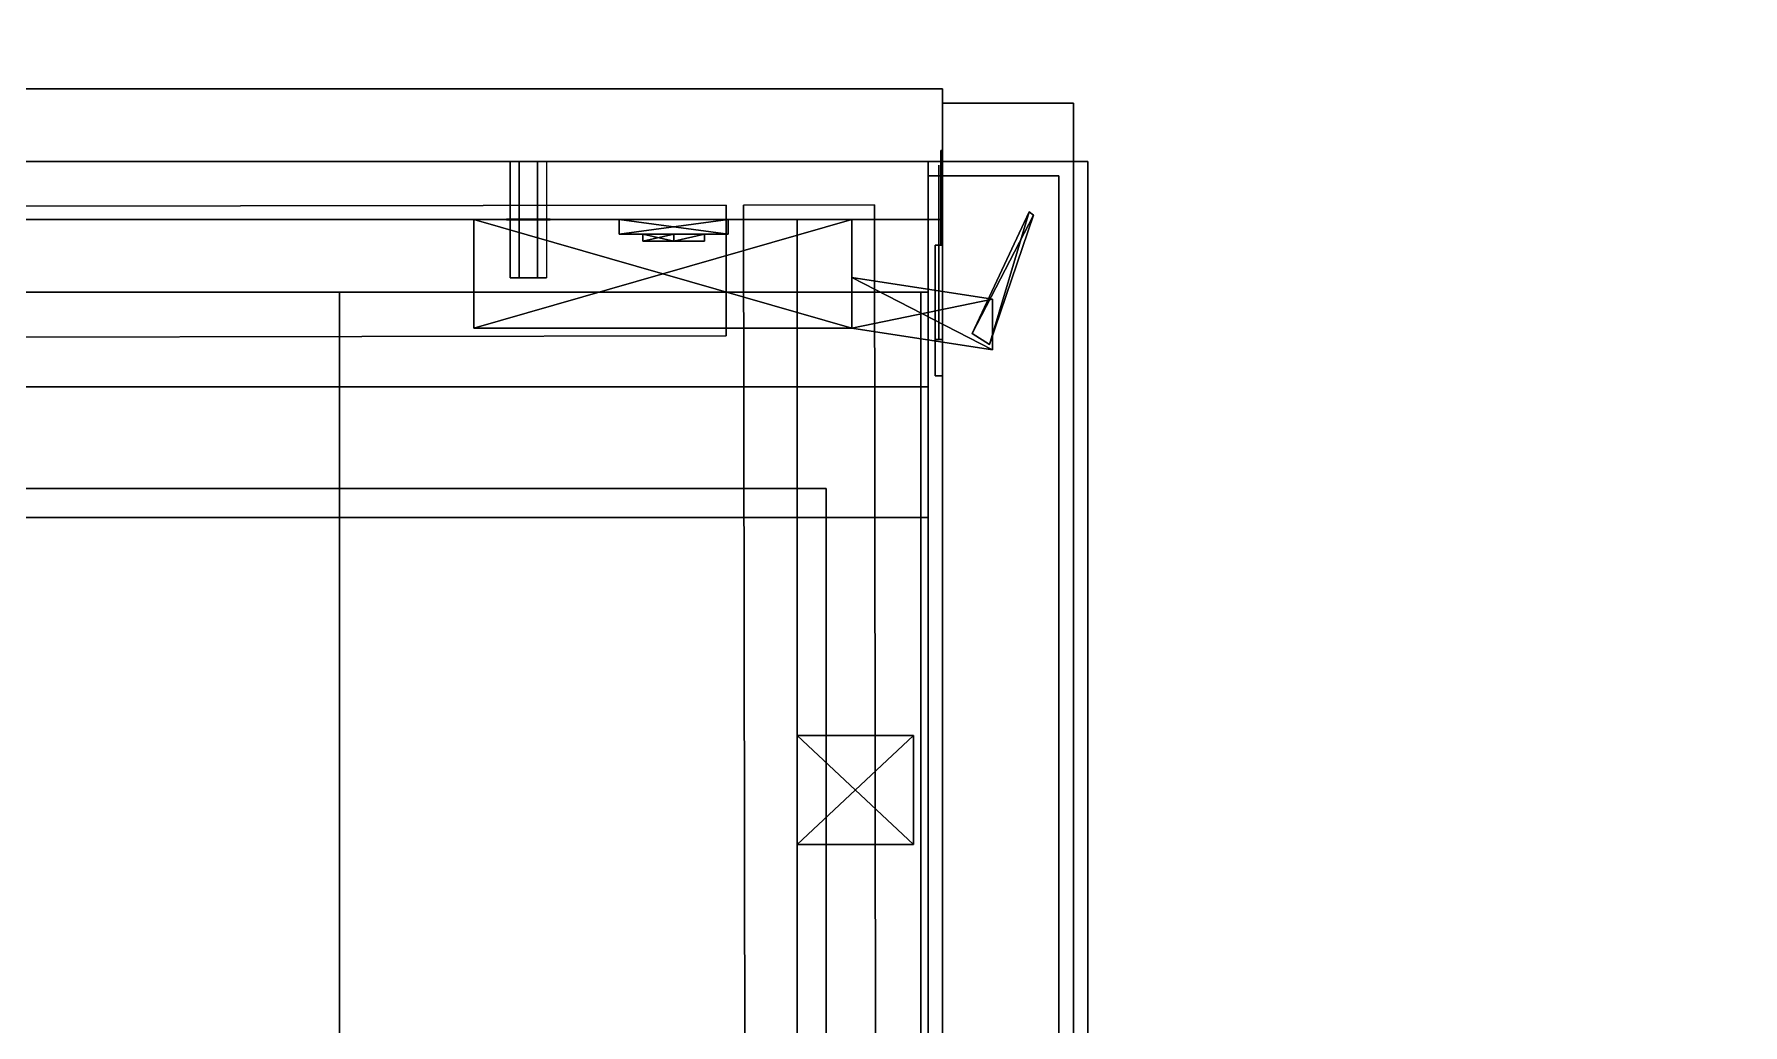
# Model space of a CAD drawing. Extents: x 0 to 3022, y -4615 to 0.
# Drawn here: x 575 to 810.1, y -414.2 to -277.9 of the extents above; entities that cross this region are included whole.
import ezdxf

# ---------------------------------------------------------------- set-up
doc = ezdxf.new("R2010")
doc.units = 0
for name, color, linetype in [('LAYER0', 7, 'CONTINUOUS'), ('LAYER1', 7, 'CONTINUOUS'), ('LAYER47', 253, 'CONTINUOUS'), ('LAYER560', 253, 'CONTINUOUS'), ('LAYER577', 253, 'CONTINUOUS'), ('LAYER578', 253, 'CONTINUOUS'), ('LAYER582', 7, 'CONTINUOUS'), ('LAYER583', 253, 'CONTINUOUS'), ('LAYER588', 7, 'CONTINUOUS'), ('LAYER589', 7, 'CONTINUOUS'), ('LAYER602', 253, 'CONTINUOUS'), ('LAYER604', 7, 'CONTINUOUS'), ('LAYER605', 253, 'CONTINUOUS'), ('LAYER610', 7, 'CONTINUOUS'), ('LAYER611', 7, 'CONTINUOUS'), ('LAYER624', 253, 'CONTINUOUS'), ('LAYER625', 253, 'CONTINUOUS'), ('LAYER626', 253, 'CONTINUOUS'), ('LAYER636', 7, 'CONTINUOUS'), ('LAYER637', 7, 'CONTINUOUS'), ('LAYER640', 253, 'CONTINUOUS'), ('LAYER649', 253, 'CONTINUOUS'), ('LAYER650', 28, 'CONTINUOUS'), ('LAYER651', 253, 'CONTINUOUS'), ('LAYER652', 28, 'CONTINUOUS'), ('LAYER653', 253, 'CONTINUOUS'), ('LAYER654', 7, 'CONTINUOUS'), ('LAYER657', 254, 'CONTINUOUS'), ('LAYER94', 253, 'CONTINUOUS')]:
    doc.layers.add(name, color=color, linetype=linetype)

msp = doc.modelspace()

# ---------------------------------------------------------------- linework, layer by layer
at = {"layer": 'LAYER0', "invisible_edges": 1}
for points in [[(2992, 0), (0, -4167.22), (0, 0), (2992, 0)], [(2992, -4162.78, 5), (0, 0, 5), (0, -4167.22, 5), (2992, -4162.78, 5)], [(0, 0, 5), (2992, -4162.78, 5), (2992, 0, 5), (0, 0, 5)], [(0, -4167.22), (2992, 0), (2992, -4162.78), (0, -4167.22)]]:
    msp.add_3dface(points, dxfattribs=at)
at = {"layer": 'LAYER47', "invisible_edges": 1}
for points in [[(230, -2965.406, 1823), (700, -285.4058, 1823), (230, -285.4058, 1823), (230, -2965.406, 1823)], [(700, -285.4058, 1823), (230, -2965.406, 1823), (700, -2965.406, 1823), (700, -285.4058, 1823)], [(230, -285.4058, 1805), (700, -285.4058, 1823), (700, -285.4058, 1805), (230, -285.4058, 1805)], [(700, -285.4058, 1823), (230, -285.4058, 1805), (230, -285.4058, 1823), (700, -285.4058, 1823)], [(700, -2965.406, 1805), (230, -285.4058, 1805), (700, -285.4058, 1805), (700, -2965.406, 1805)], [(230, -285.4058, 1805), (700, -2965.406, 1805), (230, -2965.406, 1805), (230, -285.4058, 1805)], [(700, -2965.406, 1805), (700, -285.4058, 1823), (700, -2965.406, 1823), (700, -2965.406, 1805)], [(700, -285.4058, 1823), (700, -2965.406, 1805), (700, -285.4058, 1805), (700, -285.4058, 1823)]]:
    msp.add_3dface(points, dxfattribs=at)
at = {"layer": 'LAYER560', "invisible_edges": 1}
for points in [[(266.0002, -313.4058, 155), (698.0002, -295.4058, 155), (698.0002, -313.4058, 155), (266.0002, -313.4058, 155)], [(698.0002, -295.4058, 155), (266.0002, -313.4058, 155), (266.0002, -295.4058, 155), (698.0002, -295.4058, 155)], [(266.0002, -295.4058, 505), (698.0002, -313.4058, 505), (698.0002, -295.4058, 505), (266.0002, -295.4058, 505)], [(698.0002, -313.4058, 505), (266.0002, -295.4058, 505), (266.0002, -313.4058, 505), (698.0002, -313.4058, 505)], [(698.0002, -295.4058, 155), (266.0002, -295.4058, 505), (698.0002, -295.4058, 505), (698.0002, -295.4058, 155)], [(266.0002, -295.4058, 505), (698.0002, -295.4058, 155), (266.0002, -295.4058, 155), (266.0002, -295.4058, 505)], [(698.0002, -295.4058, 155), (698.0002, -313.4058, 505), (698.0002, -313.4058, 155), (698.0002, -295.4058, 155)], [(698.0002, -313.4058, 505), (698.0002, -295.4058, 155), (698.0002, -295.4058, 505), (698.0002, -313.4058, 505)], [(266.0002, -313.4058, 155), (698.0002, -313.4058, 505), (266.0002, -313.4058, 505), (266.0002, -313.4058, 155)], [(698.0002, -313.4058, 505), (266.0002, -313.4058, 155), (698.0002, -313.4058, 155), (698.0002, -313.4058, 505)]]:
    msp.add_3dface(points, dxfattribs=at)
at = {"layer": 'LAYER577', "invisible_edges": 1}
for points in [[(266.0002, -313.4058, 156), (698.0002, -777.4058, 156), (266.0002, -777.4058, 156), (266.0002, -313.4058, 156)], [(698.0002, -777.4058, 156), (266.0002, -313.4058, 156), (698.0002, -313.4058, 156), (698.0002, -777.4058, 156)], [(266.0002, -313.4058, 156), (698.0002, -313.4058, 174), (698.0002, -313.4058, 156), (266.0002, -313.4058, 156)], [(698.0002, -313.4058, 174), (266.0002, -313.4058, 156), (266.0002, -313.4058, 174), (698.0002, -313.4058, 174)], [(698.0002, -313.4058, 174), (266.0002, -777.4058, 174), (698.0002, -777.4058, 174), (698.0002, -313.4058, 174)], [(266.0002, -777.4058, 174), (698.0002, -313.4058, 174), (266.0002, -313.4058, 174), (266.0002, -777.4058, 174)], [(698.0002, -313.4058, 174), (698.0002, -777.4058, 156), (698.0002, -313.4058, 156), (698.0002, -313.4058, 174)], [(698.0002, -777.4058, 156), (698.0002, -313.4058, 174), (698.0002, -777.4058, 174), (698.0002, -777.4058, 156)]]:
    msp.add_3dface(points, dxfattribs=at)
at = {"layer": 'LAYER578', "invisible_edges": 1}
for points in [[(617.0002, -313.4058, 486.5), (697.0002, -777.4058, 486.5), (617.0002, -777.4058, 486.5), (617.0002, -313.4058, 486.5)], [(697.0002, -777.4058, 486.5), (617.0002, -313.4058, 486.5), (697.0002, -313.4058, 486.5), (697.0002, -777.4058, 486.5)], [(617.0002, -313.4058, 486.5), (697.0002, -313.4058, 504.5), (697.0002, -313.4058, 486.5), (617.0002, -313.4058, 486.5)], [(697.0002, -313.4058, 504.5), (617.0002, -313.4058, 486.5), (617.0002, -313.4058, 504.5), (697.0002, -313.4058, 504.5)], [(617.0002, -777.4058, 504.5), (617.0002, -313.4058, 486.5), (617.0002, -777.4058, 486.5), (617.0002, -777.4058, 504.5)], [(617.0002, -313.4058, 486.5), (617.0002, -777.4058, 504.5), (617.0002, -313.4058, 504.5), (617.0002, -313.4058, 486.5)], [(697.0002, -313.4058, 504.5), (617.0002, -777.4058, 504.5), (697.0002, -777.4058, 504.5), (697.0002, -313.4058, 504.5)], [(617.0002, -777.4058, 504.5), (697.0002, -313.4058, 504.5), (617.0002, -313.4058, 504.5), (617.0002, -777.4058, 504.5)], [(697.0002, -313.4058, 504.5), (697.0002, -777.4058, 486.5), (697.0002, -313.4058, 486.5), (697.0002, -313.4058, 504.5)], [(697.0002, -777.4058, 486.5), (697.0002, -313.4058, 504.5), (697.0002, -777.4058, 504.5), (697.0002, -777.4058, 486.5)]]:
    msp.add_3dface(points, dxfattribs=at)
at = {"layer": 'LAYER582', "invisible_edges": 1}
for points in [[(680.0002, -344.4058, 302), (698.0002, -344.4058, 181), (680.0002, -344.4058, 181), (680.0002, -344.4058, 302)], [(698.0002, -344.4058, 181), (680.0002, -344.4058, 302), (698.0002, -344.4058, 302), (698.0002, -344.4058, 181)], [(680.0002, -746.4058, 181), (698.0002, -344.4058, 181), (698.0002, -746.4058, 181), (680.0002, -746.4058, 181)], [(698.0002, -344.4058, 181), (680.0002, -746.4058, 181), (680.0002, -344.4058, 181), (698.0002, -344.4058, 181)], [(680.0002, -344.4058, 302), (698.0002, -746.4058, 302), (698.0002, -344.4058, 302), (680.0002, -344.4058, 302)], [(698.0002, -746.4058, 302), (680.0002, -344.4058, 302), (680.0002, -746.4058, 302), (698.0002, -746.4058, 302)], [(680.0002, -746.4058, 181), (680.0002, -344.4058, 302), (680.0002, -344.4058, 181), (680.0002, -746.4058, 181)], [(680.0002, -344.4058, 302), (680.0002, -746.4058, 181), (680.0002, -746.4058, 302), (680.0002, -344.4058, 302)], [(698.0002, -746.4058, 302), (698.0002, -344.4058, 181), (698.0002, -344.4058, 302), (698.0002, -746.4058, 302)], [(698.0002, -344.4058, 181), (698.0002, -746.4058, 302), (698.0002, -746.4058, 181), (698.0002, -344.4058, 181)]]:
    msp.add_3dface(points, dxfattribs=at)
at = {"layer": 'LAYER583'}
for points in [[(696.0002, -374.4058, 226.5), (696.0002, -389.4058, 226.5), (680.0002, -374.4058, 226.5), (696.0002, -374.4058, 226.5)], [(680.0002, -374.4058, 226.5), (696.0002, -389.4058, 226.5), (680.0002, -389.4058, 226.5), (680.0002, -374.4058, 226.5)], [(680.0002, -374.4058, 226.5), (680.0002, -389.4058, 226.5), (680.0002, -374.4058, 241.5), (680.0002, -374.4058, 226.5)], [(680.0002, -374.4058, 241.5), (680.0002, -389.4058, 226.5), (680.0002, -389.4058, 241.5), (680.0002, -374.4058, 241.5)], [(680.0002, -374.4058, 241.5), (680.0002, -389.4058, 241.5), (696.0002, -374.4058, 241.5), (680.0002, -374.4058, 241.5)], [(696.0002, -374.4058, 241.5), (680.0002, -389.4058, 241.5), (696.0002, -389.4058, 241.5), (696.0002, -374.4058, 241.5)], [(680.0002, -374.4058, 226.5), (680.0002, -374.4058, 241.5), (696.0002, -374.4058, 226.5), (680.0002, -374.4058, 226.5)], [(696.0002, -374.4058, 226.5), (680.0002, -374.4058, 241.5), (696.0002, -374.4058, 241.5), (696.0002, -374.4058, 226.5)], [(696.0002, -374.4058, 226.5), (696.0002, -374.4058, 241.5), (696.0002, -389.4058, 226.5), (696.0002, -374.4058, 226.5)], [(696.0002, -389.4058, 226.5), (696.0002, -374.4058, 241.5), (696.0002, -389.4058, 241.5), (696.0002, -389.4058, 226.5)], [(696.0002, -389.4058, 226.5), (696.0002, -389.4058, 241.5), (680.0002, -389.4058, 226.5), (696.0002, -389.4058, 226.5)], [(680.0002, -389.4058, 226.5), (696.0002, -389.4058, 241.5), (680.0002, -389.4058, 241.5), (680.0002, -389.4058, 226.5)]]:
    msp.add_3dface(points, dxfattribs=at)
at = {"layer": 'LAYER588', "invisible_edges": 1}
for points in [[(698.0002, -326.4058, 302), (348.0002, -326.4058, 181), (348.0002, -326.4058, 302), (698.0002, -326.4058, 302)], [(348.0002, -326.4058, 181), (698.0002, -326.4058, 302), (698.0002, -326.4058, 181), (348.0002, -326.4058, 181)], [(698.0002, -344.4058, 181), (348.0002, -326.4058, 181), (698.0002, -326.4058, 181), (698.0002, -344.4058, 181)], [(348.0002, -326.4058, 181), (698.0002, -344.4058, 181), (348.0002, -344.4058, 181), (348.0002, -326.4058, 181)], [(348.0002, -344.4058, 302), (698.0002, -326.4058, 302), (348.0002, -326.4058, 302), (348.0002, -344.4058, 302)], [(698.0002, -326.4058, 302), (348.0002, -344.4058, 302), (698.0002, -344.4058, 302), (698.0002, -326.4058, 302)], [(698.0002, -326.4058, 302), (698.0002, -344.4058, 181), (698.0002, -326.4058, 181), (698.0002, -326.4058, 302)], [(698.0002, -344.4058, 181), (698.0002, -326.4058, 302), (698.0002, -344.4058, 302), (698.0002, -344.4058, 181)], [(698.0002, -344.4058, 181), (348.0002, -344.4058, 302), (348.0002, -344.4058, 181), (698.0002, -344.4058, 181)], [(348.0002, -344.4058, 302), (698.0002, -344.4058, 181), (698.0002, -344.4058, 302), (348.0002, -344.4058, 302)]]:
    msp.add_3dface(points, dxfattribs=at)
at = {"layer": 'LAYER589', "invisible_edges": 1}
for points in [[(362.0002, -340.4058, 194.5), (684.0002, -750.4058, 194.5), (362.0002, -750.4058, 194.5), (362.0002, -340.4058, 194.5)], [(684.0002, -750.4058, 194.5), (362.0002, -340.4058, 194.5), (684.0002, -340.4058, 194.5), (684.0002, -750.4058, 194.5)], [(362.0002, -340.4058, 194.5), (684.0002, -340.4058, 200.5), (684.0002, -340.4058, 194.5), (362.0002, -340.4058, 194.5)], [(684.0002, -340.4058, 200.5), (362.0002, -340.4058, 194.5), (362.0002, -340.4058, 200.5), (684.0002, -340.4058, 200.5)], [(684.0002, -340.4058, 200.5), (362.0002, -750.4058, 200.5), (684.0002, -750.4058, 200.5), (684.0002, -340.4058, 200.5)], [(362.0002, -750.4058, 200.5), (684.0002, -340.4058, 200.5), (362.0002, -340.4058, 200.5), (362.0002, -750.4058, 200.5)], [(684.0002, -340.4058, 200.5), (684.0002, -750.4058, 194.5), (684.0002, -340.4058, 194.5), (684.0002, -340.4058, 200.5)], [(684.0002, -750.4058, 194.5), (684.0002, -340.4058, 200.5), (684.0002, -750.4058, 200.5), (684.0002, -750.4058, 194.5)]]:
    msp.add_3dface(points, dxfattribs=at)
at = {"layer": 'LAYER602', "invisible_edges": 1}
for points in [[(698.0002, -793.4058, 329), (698.0002, -297.4058, 159), (698.0002, -793.4058, 159), (698.0002, -793.4058, 329)], [(698.0002, -297.4058, 159), (698.0002, -793.4058, 329), (698.0002, -297.4058, 329), (698.0002, -297.4058, 159)], [(716.0002, -793.4058, 159), (698.0002, -297.4058, 159), (716.0002, -297.4058, 159), (716.0002, -793.4058, 159)], [(698.0002, -297.4058, 159), (716.0002, -793.4058, 159), (698.0002, -793.4058, 159), (698.0002, -297.4058, 159)], [(716.0002, -297.4058, 329), (698.0002, -297.4058, 159), (698.0002, -297.4058, 329), (716.0002, -297.4058, 329)], [(698.0002, -297.4058, 159), (716.0002, -297.4058, 329), (716.0002, -297.4058, 159), (698.0002, -297.4058, 159)], [(698.0002, -793.4058, 329), (716.0002, -297.4058, 329), (698.0002, -297.4058, 329), (698.0002, -793.4058, 329)], [(716.0002, -297.4058, 329), (698.0002, -793.4058, 329), (716.0002, -793.4058, 329), (716.0002, -297.4058, 329)], [(716.0002, -297.4058, 329), (716.0002, -793.4058, 159), (716.0002, -297.4058, 159), (716.0002, -297.4058, 329)], [(716.0002, -793.4058, 159), (716.0002, -297.4058, 329), (716.0002, -793.4058, 329), (716.0002, -793.4058, 159)]]:
    msp.add_3dface(points, dxfattribs=at)
at = {"layer": 'LAYER604', "invisible_edges": 1}
for points in [[(680.0002, -344.4058, 475), (698.0002, -344.4058, 354), (680.0002, -344.4058, 354), (680.0002, -344.4058, 475)], [(698.0002, -344.4058, 354), (680.0002, -344.4058, 475), (698.0002, -344.4058, 475), (698.0002, -344.4058, 354)], [(680.0002, -746.4058, 354), (698.0002, -344.4058, 354), (698.0002, -746.4058, 354), (680.0002, -746.4058, 354)], [(698.0002, -344.4058, 354), (680.0002, -746.4058, 354), (680.0002, -344.4058, 354), (698.0002, -344.4058, 354)], [(680.0002, -344.4058, 475), (698.0002, -746.4058, 475), (698.0002, -344.4058, 475), (680.0002, -344.4058, 475)], [(698.0002, -746.4058, 475), (680.0002, -344.4058, 475), (680.0002, -746.4058, 475), (698.0002, -746.4058, 475)], [(680.0002, -746.4058, 354), (680.0002, -344.4058, 475), (680.0002, -344.4058, 354), (680.0002, -746.4058, 354)], [(680.0002, -344.4058, 475), (680.0002, -746.4058, 354), (680.0002, -746.4058, 475), (680.0002, -344.4058, 475)], [(698.0002, -746.4058, 475), (698.0002, -344.4058, 354), (698.0002, -344.4058, 475), (698.0002, -746.4058, 475)], [(698.0002, -344.4058, 354), (698.0002, -746.4058, 475), (698.0002, -746.4058, 354), (698.0002, -344.4058, 354)]]:
    msp.add_3dface(points, dxfattribs=at)
at = {"layer": 'LAYER605'}
for points in [[(696.0002, -374.4058, 399.5), (696.0002, -389.4058, 399.5), (680.0002, -374.4058, 399.5), (696.0002, -374.4058, 399.5)], [(680.0002, -374.4058, 399.5), (696.0002, -389.4058, 399.5), (680.0002, -389.4058, 399.5), (680.0002, -374.4058, 399.5)], [(680.0002, -374.4058, 399.5), (680.0002, -389.4058, 399.5), (680.0002, -374.4058, 414.5), (680.0002, -374.4058, 399.5)], [(680.0002, -374.4058, 414.5), (680.0002, -389.4058, 399.5), (680.0002, -389.4058, 414.5), (680.0002, -374.4058, 414.5)], [(680.0002, -374.4058, 414.5), (680.0002, -389.4058, 414.5), (696.0002, -374.4058, 414.5), (680.0002, -374.4058, 414.5)], [(696.0002, -374.4058, 414.5), (680.0002, -389.4058, 414.5), (696.0002, -389.4058, 414.5), (696.0002, -374.4058, 414.5)], [(680.0002, -374.4058, 399.5), (680.0002, -374.4058, 414.5), (696.0002, -374.4058, 399.5), (680.0002, -374.4058, 399.5)], [(696.0002, -374.4058, 399.5), (680.0002, -374.4058, 414.5), (696.0002, -374.4058, 414.5), (696.0002, -374.4058, 399.5)], [(696.0002, -374.4058, 399.5), (696.0002, -374.4058, 414.5), (696.0002, -389.4058, 399.5), (696.0002, -374.4058, 399.5)], [(696.0002, -389.4058, 399.5), (696.0002, -374.4058, 414.5), (696.0002, -389.4058, 414.5), (696.0002, -389.4058, 399.5)], [(696.0002, -389.4058, 399.5), (696.0002, -389.4058, 414.5), (680.0002, -389.4058, 399.5), (696.0002, -389.4058, 399.5)], [(680.0002, -389.4058, 399.5), (696.0002, -389.4058, 414.5), (680.0002, -389.4058, 414.5), (680.0002, -389.4058, 399.5)]]:
    msp.add_3dface(points, dxfattribs=at)
at = {"layer": 'LAYER610', "invisible_edges": 1}
for points in [[(698.0002, -326.4058, 475), (348.0002, -326.4058, 354), (348.0002, -326.4058, 475), (698.0002, -326.4058, 475)], [(348.0002, -326.4058, 354), (698.0002, -326.4058, 475), (698.0002, -326.4058, 354), (348.0002, -326.4058, 354)], [(698.0002, -344.4058, 354), (348.0002, -326.4058, 354), (698.0002, -326.4058, 354), (698.0002, -344.4058, 354)], [(348.0002, -326.4058, 354), (698.0002, -344.4058, 354), (348.0002, -344.4058, 354), (348.0002, -326.4058, 354)], [(348.0002, -344.4058, 475), (698.0002, -326.4058, 475), (348.0002, -326.4058, 475), (348.0002, -344.4058, 475)], [(698.0002, -326.4058, 475), (348.0002, -344.4058, 475), (698.0002, -344.4058, 475), (698.0002, -326.4058, 475)], [(698.0002, -326.4058, 475), (698.0002, -344.4058, 354), (698.0002, -326.4058, 354), (698.0002, -326.4058, 475)], [(698.0002, -344.4058, 354), (698.0002, -326.4058, 475), (698.0002, -344.4058, 475), (698.0002, -344.4058, 354)], [(698.0002, -344.4058, 354), (348.0002, -344.4058, 475), (348.0002, -344.4058, 354), (698.0002, -344.4058, 354)], [(348.0002, -344.4058, 475), (698.0002, -344.4058, 354), (698.0002, -344.4058, 475), (348.0002, -344.4058, 475)]]:
    msp.add_3dface(points, dxfattribs=at)
at = {"layer": 'LAYER611', "invisible_edges": 1}
for points in [[(362.0002, -340.4058, 367.5), (684.0002, -750.4058, 367.5), (362.0002, -750.4058, 367.5), (362.0002, -340.4058, 367.5)], [(684.0002, -750.4058, 367.5), (362.0002, -340.4058, 367.5), (684.0002, -340.4058, 367.5), (684.0002, -750.4058, 367.5)], [(362.0002, -340.4058, 367.5), (684.0002, -340.4058, 373.5), (684.0002, -340.4058, 367.5), (362.0002, -340.4058, 367.5)], [(684.0002, -340.4058, 373.5), (362.0002, -340.4058, 367.5), (362.0002, -340.4058, 373.5), (684.0002, -340.4058, 373.5)], [(684.0002, -340.4058, 373.5), (362.0002, -750.4058, 373.5), (684.0002, -750.4058, 373.5), (684.0002, -340.4058, 373.5)], [(362.0002, -750.4058, 373.5), (684.0002, -340.4058, 373.5), (362.0002, -340.4058, 373.5), (362.0002, -750.4058, 373.5)], [(684.0002, -340.4058, 373.5), (684.0002, -750.4058, 367.5), (684.0002, -340.4058, 367.5), (684.0002, -340.4058, 373.5)], [(684.0002, -750.4058, 367.5), (684.0002, -340.4058, 373.5), (684.0002, -750.4058, 373.5), (684.0002, -750.4058, 367.5)]]:
    msp.add_3dface(points, dxfattribs=at)
at = {"layer": 'LAYER624', "invisible_edges": 1}
for points in [[(698.0002, -793.4058, 502), (698.0002, -297.4058, 332), (698.0002, -793.4058, 332), (698.0002, -793.4058, 502)], [(698.0002, -297.4058, 332), (698.0002, -793.4058, 502), (698.0002, -297.4058, 502), (698.0002, -297.4058, 332)], [(716.0002, -793.4058, 332), (698.0002, -297.4058, 332), (716.0002, -297.4058, 332), (716.0002, -793.4058, 332)], [(698.0002, -297.4058, 332), (716.0002, -793.4058, 332), (698.0002, -793.4058, 332), (698.0002, -297.4058, 332)], [(716.0002, -297.4058, 502), (698.0002, -297.4058, 332), (698.0002, -297.4058, 502), (716.0002, -297.4058, 502)], [(698.0002, -297.4058, 332), (716.0002, -297.4058, 502), (716.0002, -297.4058, 332), (698.0002, -297.4058, 332)], [(698.0002, -793.4058, 502), (716.0002, -297.4058, 502), (698.0002, -297.4058, 502), (698.0002, -793.4058, 502)], [(716.0002, -297.4058, 502), (698.0002, -793.4058, 502), (716.0002, -793.4058, 502), (716.0002, -297.4058, 502)], [(716.0002, -297.4058, 502), (716.0002, -793.4058, 332), (716.0002, -297.4058, 332), (716.0002, -297.4058, 502)], [(716.0002, -793.4058, 332), (716.0002, -297.4058, 502), (716.0002, -793.4058, 502), (716.0002, -793.4058, 332)]]:
    msp.add_3dface(points, dxfattribs=at)
at = {"layer": 'LAYER625', "invisible_edges": 1}
for points in [[(266.0002, -295.4058, 505), (720.0002, -795.4058, 505), (266.0002, -795.4058, 505), (266.0002, -295.4058, 505)], [(720.0002, -795.4058, 505), (266.0002, -295.4058, 505), (720.0002, -295.4058, 505), (720.0002, -795.4058, 505)], [(266.0002, -295.4058, 505), (720.0002, -295.4058, 523), (720.0002, -295.4058, 505), (266.0002, -295.4058, 505)], [(720.0002, -295.4058, 523), (266.0002, -295.4058, 505), (266.0002, -295.4058, 523), (720.0002, -295.4058, 523)], [(720.0002, -295.4058, 523), (266.0002, -795.4058, 523), (720.0002, -795.4058, 523), (720.0002, -295.4058, 523)], [(266.0002, -795.4058, 523), (720.0002, -295.4058, 523), (266.0002, -295.4058, 523), (266.0002, -795.4058, 523)], [(720.0002, -295.4058, 523), (720.0002, -795.4058, 505), (720.0002, -295.4058, 505), (720.0002, -295.4058, 523)], [(720.0002, -795.4058, 505), (720.0002, -295.4058, 523), (720.0002, -795.4058, 523), (720.0002, -795.4058, 505)]]:
    msp.add_3dface(points, dxfattribs=at)
at = {"layer": 'LAYER626', "invisible_edges": 1}
for points in [[(670.239, -319.415, 2555), (230.2228, -302.0688, 2555), (670.2123, -301.415, 2555), (670.239, -319.415, 2555)], [(230.2495, -320.0688, 2635), (670.2123, -301.415, 2635), (230.2228, -302.0688, 2635), (230.2495, -320.0688, 2635)], [(230.2228, -302.0688, 2555), (670.2123, -301.415, 2635), (670.2123, -301.415, 2555), (230.2228, -302.0688, 2555)], [(670.2123, -301.415, 2635), (230.2228, -302.0688, 2555), (230.2228, -302.0688, 2635), (670.2123, -301.415, 2635)], [(230.2228, -302.0688, 2555), (670.239, -319.415, 2555), (230.2495, -320.0688, 2555), (230.2228, -302.0688, 2555)], [(670.2123, -301.415, 2635), (230.2495, -320.0688, 2635), (670.239, -319.415, 2635), (670.2123, -301.415, 2635)], [(670.2123, -301.415, 2635), (670.239, -319.415, 2555), (670.2123, -301.415, 2555), (670.2123, -301.415, 2635)], [(670.239, -319.415, 2555), (670.2123, -301.415, 2635), (670.239, -319.415, 2635), (670.239, -319.415, 2555)], [(230.2495, -320.0688, 2635), (670.239, -319.415, 2555), (670.239, -319.415, 2635), (230.2495, -320.0688, 2635)], [(670.239, -319.415, 2555), (230.2495, -320.0688, 2635), (230.2495, -320.0688, 2555), (670.239, -319.415, 2555)]]:
    msp.add_3dface(points, dxfattribs=at)
at = {"layer": 'LAYER636', "invisible_edges": 1}
for points in [[(230, -803.4058, 2554), (700, -303.4058, 2554), (230, -303.4058, 2554), (230, -803.4058, 2554)], [(700, -303.4058, 2554), (230, -803.4058, 2554), (700, -803.4058, 2554), (700, -303.4058, 2554)], [(230, -303.4058, 2536), (700, -303.4058, 2554), (700, -303.4058, 2536), (230, -303.4058, 2536)], [(700, -303.4058, 2554), (230, -303.4058, 2536), (230, -303.4058, 2554), (700, -303.4058, 2554)], [(700, -803.4058, 2536), (230, -303.4058, 2536), (700, -303.4058, 2536), (700, -803.4058, 2536)], [(230, -303.4058, 2536), (700, -803.4058, 2536), (230, -803.4058, 2536), (230, -303.4058, 2536)], [(700, -803.4058, 2536), (700, -303.4058, 2554), (700, -803.4058, 2554), (700, -803.4058, 2536)], [(700, -303.4058, 2554), (700, -803.4058, 2536), (700, -303.4058, 2536), (700, -303.4058, 2554)]]:
    msp.add_3dface(points, dxfattribs=at)
at = {"layer": 'LAYER637', "invisible_edges": 1}
for points in [[(230, -303.4058, 1826), (700, -803.4058, 1826), (230, -803.4058, 1826), (230, -303.4058, 1826)], [(700, -803.4058, 1826), (230, -303.4058, 1826), (700, -303.4058, 1826), (700, -803.4058, 1826)], [(230, -303.4058, 1826), (700, -303.4058, 1844), (700, -303.4058, 1826), (230, -303.4058, 1826)], [(700, -303.4058, 1844), (230, -303.4058, 1826), (230, -303.4058, 1844), (700, -303.4058, 1844)], [(700, -303.4058, 1844), (230, -803.4058, 1844), (700, -803.4058, 1844), (700, -303.4058, 1844)], [(230, -803.4058, 1844), (700, -303.4058, 1844), (230, -303.4058, 1844), (230, -803.4058, 1844)], [(700, -303.4058, 1844), (700, -803.4058, 1826), (700, -303.4058, 1826), (700, -303.4058, 1844)], [(700, -803.4058, 1826), (700, -303.4058, 1844), (700, -803.4058, 1844), (700, -803.4058, 1826)]]:
    msp.add_3dface(points, dxfattribs=at)
at = {"layer": 'LAYER640', "invisible_edges": 1}
for points in [[(230, -303.4058, 1825), (700, -285.4058, 1825), (700, -303.4058, 1825), (230, -303.4058, 1825)], [(700, -285.4058, 1825), (230, -303.4058, 1825), (230, -285.4058, 1825), (700, -285.4058, 1825)], [(230, -285.4058, 2555), (700, -303.4058, 2555), (700, -285.4058, 2555), (230, -285.4058, 2555)], [(700, -303.4058, 2555), (230, -285.4058, 2555), (230, -303.4058, 2555), (700, -303.4058, 2555)], [(700, -285.4058, 1825), (230, -285.4058, 2555), (700, -285.4058, 2555), (700, -285.4058, 1825)], [(230, -285.4058, 2555), (700, -285.4058, 1825), (230, -285.4058, 1825), (230, -285.4058, 2555)], [(700, -285.4058, 1825), (700, -303.4058, 2555), (700, -303.4058, 1825), (700, -285.4058, 1825)], [(700, -303.4058, 2555), (700, -285.4058, 1825), (700, -285.4058, 2555), (700, -303.4058, 2555)], [(230, -303.4058, 1825), (700, -303.4058, 2555), (230, -303.4058, 2555), (230, -303.4058, 1825)], [(700, -303.4058, 2555), (230, -303.4058, 1825), (700, -303.4058, 1825), (700, -303.4058, 2555)]]:
    msp.add_3dface(points, dxfattribs=at)
at = {"layer": 'LAYER649', "invisible_edges": 1}
for points in [[(700, -819.4058, 2552), (700, -287.4058, 1800), (700, -819.4058, 1800), (700, -819.4058, 2552)], [(700, -287.4058, 1800), (700, -819.4058, 2552), (700, -287.4058, 2552), (700, -287.4058, 1800)], [(718, -819.4058, 1800), (700, -287.4058, 1800), (718, -287.4058, 1800), (718, -819.4058, 1800)], [(700, -287.4058, 1800), (718, -819.4058, 1800), (700, -819.4058, 1800), (700, -287.4058, 1800)], [(718, -287.4058, 2552), (700, -287.4058, 1800), (700, -287.4058, 2552), (718, -287.4058, 2552)], [(700, -287.4058, 1800), (718, -287.4058, 2552), (718, -287.4058, 1800), (700, -287.4058, 1800)], [(700, -819.4058, 2552), (718, -287.4058, 2552), (700, -287.4058, 2552), (700, -819.4058, 2552)], [(718, -287.4058, 2552), (700, -819.4058, 2552), (718, -819.4058, 2552), (718, -287.4058, 2552)], [(718, -287.4058, 2552), (718, -819.4058, 1800), (718, -287.4058, 1800), (718, -287.4058, 2552)], [(718, -819.4058, 1800), (718, -287.4058, 2552), (718, -819.4058, 2552), (718, -819.4058, 1800)]]:
    msp.add_3dface(points, dxfattribs=at)
at = {"layer": 'LAYER650'}
for points, invisible_edges in [([(699.5, -295.9058, 1933.5), (699.5, -295.9058, 1922.5), (699.5, -302.9058, 1922.5), (699.5, -302.6963, 1933.317)], 4), ([(699.75, -294.8955, 1923.025), (699.75, -293.9058, 1928), (699.75, -295.9058, 1928), (699.75, -295.9058, 1922.5)], 10), ([(699.75, -293.9058, 1928), (699.75, -294.8955, 1932.975), (699.75, -295.9058, 1933.5), (699.75, -295.9058, 1928)], 10), ([(699.75, -297.7134, 1918.808), (699.75, -294.8955, 1923.025), (699.75, -295.9058, 1922.5), (699.75, -299.4058, 1922.5)], 10), ([(699.75, -294.8955, 1932.975), (699.75, -297.7134, 1937.192), (699.75, -299.4058, 1933.5), (699.75, -295.9058, 1933.5)], 10), ([(699.75, -301.9307, 1915.99), (699.75, -297.7134, 1918.808), (699.75, -299.4058, 1922.5), (699.75, -302.9058, 1922.5)], 10), ([(699.75, -297.7134, 1937.192), (699.75, -301.9307, 1940.01), (699.75, -302.9058, 1933.5), (699.75, -299.4058, 1933.5)], 10), ([(699.5, -302.6963, 1933.317), (699.5, -302.9058, 1922.5), (699.5, -306.9058, 1919), (699.5, -306.9058, 1937)], 5), ([(699.75, -306.9058, 1915), (699.75, -301.9307, 1915.99), (699.75, -302.9058, 1922.5), (699.75, -306.9058, 1919)], 2), ([(699.75, -301.9307, 1940.01), (699.75, -306.9058, 1941), (699.75, -306.9058, 1937), (699.75, -302.9058, 1933.5)], 8), ([(699, -324.9058, 1907), (699, -319.9058, 1919), (699, -306.9058, 1919), (699, -306.9058, 1907)], 1), ([(699, -324.9058, 1949), (699, -319.9058, 1937), (699, -306.9058, 1937), (699, -306.9058, 1949)], 1), ([(699.5, -306.9058, 1937), (699.5, -306.9058, 1919), (699.5, -319.9058, 1919), (699.5, -319.9058, 1937)], 1), ([(699, -324.9058, 1949), (699, -324.9058, 1907), (699, -319.9058, 1919), (699, -319.9058, 1937)], 10)]:
    msp.add_3dface(points, dxfattribs=dict(at, invisible_edges=invisible_edges))
for points in [[(699, -324.9058, 1907), (699, -306.9058, 1907), (699, -306.9058, 1907), (699, -324.9058, 1907)], [(699, -324.9058, 1949), (699, -306.9058, 1949), (699, -306.9058, 1949), (699, -324.9058, 1949)], [(699, -319.9058, 1919), (700, -319.9058, 1919), (700, -306.9058, 1919), (699, -306.9058, 1919)], [(699, -306.9058, 1919), (700, -306.9058, 1919), (700, -306.9058, 1907), (699, -306.9058, 1907)], [(699, -306.9058, 1907), (700, -306.9058, 1907), (700, -324.9058, 1907), (699, -324.9058, 1907)], [(699, -319.9058, 1937), (700, -319.9058, 1937), (700, -306.9058, 1937), (699, -306.9058, 1937)], [(699, -306.9058, 1937), (700, -306.9058, 1937), (700, -306.9058, 1949), (699, -306.9058, 1949)], [(699, -306.9058, 1949), (700, -306.9058, 1949), (700, -324.9058, 1949), (699, -324.9058, 1949)], [(700, -306.9058, 1919), (700, -306.9058, 1907), (700, -306.9058, 1919)], [(700, -306.9058, 1937), (700, -306.9058, 1949), (700, -306.9058, 1937)], [(700, -324.9058, 1907), (700, -306.9058, 1907), (700, -306.9058, 1949), (700, -324.9058, 1949)], [(699, -319.9058, 1919), (700, -319.9058, 1919), (700, -319.9058, 1937), (699, -319.9058, 1937)], [(700, -319.9058, 1919), (700, -319.9058, 1937), (700, -319.9058, 1919)], [(699, -324.9058, 1949), (700, -324.9058, 1949), (699, -324.9058, 1949)], [(700, -324.9058, 1907), (700, -324.9058, 1949), (699, -324.9058, 1949), (699, -324.9058, 1907)]]:
    msp.add_3dface(points, dxfattribs=at)
at = {"layer": 'LAYER651'}
for points in [[(711.9226, -302.3237, 1922.348), (712.5, -302.8149, 1922.348), (704.0754, -319.0977, 1922.348), (711.9226, -302.3237, 1922.348)], [(704.0754, -319.0977, 1933.652), (706.4556, -320.5879, 1933.652), (711.9226, -302.3237, 1933.652), (704.0754, -319.0977, 1933.652)], [(704.0754, -319.0977, 1922.348), (712.5, -302.8149, 1922.348), (706.4556, -320.5879, 1922.348), (704.0754, -319.0977, 1922.348)], [(711.9226, -302.3237, 1933.652), (706.4556, -320.5879, 1933.652), (712.5, -302.8149, 1933.652), (711.9226, -302.3237, 1933.652)], [(712.5, -302.8149, 1922.348), (712.5, -302.8149, 1933.652), (706.4556, -320.5879, 1922.348), (712.5, -302.8149, 1922.348)], [(706.4556, -320.5879, 1922.348), (712.5, -302.8149, 1933.652), (706.4556, -320.5879, 1933.652), (706.4556, -320.5879, 1922.348)], [(687.5, -303.4058, 1921.217), (687.5, -318.3271, 1921.217), (635.5, -303.4058, 1921.217), (687.5, -303.4058, 1921.217)], [(635.5, -303.4058, 1921.217), (687.5, -318.3271, 1921.217), (635.5, -318.3271, 1921.217), (635.5, -303.4058, 1921.217)], [(635.5, -303.4058, 1921.217), (635.5, -318.3271, 1921.217), (635.5, -303.4058, 1934.783), (635.5, -303.4058, 1921.217)], [(635.5, -303.4058, 1934.783), (635.5, -318.3271, 1921.217), (635.5, -318.3271, 1934.783), (635.5, -303.4058, 1934.783)], [(635.5, -303.4058, 1934.783), (635.5, -318.3271, 1934.783), (687.5, -303.4058, 1934.783), (635.5, -303.4058, 1934.783)], [(687.5, -303.4058, 1934.783), (635.5, -318.3271, 1934.783), (687.5, -318.3271, 1934.783), (687.5, -303.4058, 1934.783)], [(670.5, -305.3955, 1954), (670.5, -303.4058, 1954), (655.5, -303.4058, 1954), (670.5, -305.3955, 1954)], [(670.5, -305.3955, 1954), (655.5, -303.4058, 1954), (655.5, -305.3955, 1954), (670.5, -305.3955, 1954)], [(655.5, -305.3955, 1954), (655.5, -303.4058, 1954), (655.5, -303.4058, 1902), (655.5, -305.3955, 1954)], [(655.5, -305.3955, 1954), (655.5, -303.4058, 1902), (655.5, -305.3955, 1902), (655.5, -305.3955, 1954)], [(655.5, -305.3955, 1902), (655.5, -303.4058, 1902), (670.5, -303.4058, 1902), (655.5, -305.3955, 1902)], [(655.5, -305.3955, 1902), (670.5, -303.4058, 1902), (670.5, -305.3955, 1902), (655.5, -305.3955, 1902)], [(670.5, -305.3955, 1902), (670.5, -305.3955, 1954), (655.5, -305.3955, 1954), (670.5, -305.3955, 1902)], [(670.5, -305.3955, 1902), (655.5, -305.3955, 1954), (655.5, -305.3955, 1902), (670.5, -305.3955, 1902)], [(663, -306.3901, 1941.291), (658.7573, -306.3901, 1946.087), (663, -305.3955, 1941.291), (663, -306.3901, 1941.291)], [(663, -305.3955, 1941.291), (658.7573, -306.3901, 1946.087), (658.7573, -305.3955, 1946.087), (663, -305.3955, 1941.291)], [(658.7573, -306.3901, 1946.087), (663, -306.3901, 1950.883), (658.7573, -305.3955, 1946.087), (658.7573, -306.3901, 1946.087)], [(658.7573, -305.3955, 1946.087), (663, -306.3901, 1950.883), (663, -305.3955, 1950.883), (658.7573, -305.3955, 1946.087)], [(663, -305.3955, 1950.883), (658.7573, -305.3955, 1946.087), (663, -305.3955, 1941.291), (663, -305.3955, 1950.883)], [(663, -306.3901, 1905.117), (658.7573, -306.3901, 1909.913), (663, -305.3955, 1905.117), (663, -306.3901, 1905.117)], [(663, -305.3955, 1905.117), (658.7573, -306.3901, 1909.913), (658.7573, -305.3955, 1909.913), (663, -305.3955, 1905.117)], [(658.7573, -306.3901, 1909.913), (663, -306.3901, 1914.709), (658.7573, -305.3955, 1909.913), (658.7573, -306.3901, 1909.913)], [(658.7573, -305.3955, 1909.913), (663, -306.3901, 1914.709), (663, -305.3955, 1914.709), (658.7573, -305.3955, 1909.913)], [(663, -305.3955, 1914.709), (658.7573, -305.3955, 1909.913), (663, -305.3955, 1905.117), (663, -305.3955, 1914.709)], [(667.2426, -306.3901, 1946.087), (663, -306.3901, 1941.291), (667.2426, -305.3955, 1946.087), (667.2426, -306.3901, 1946.087)], [(667.2426, -305.3955, 1946.087), (663, -306.3901, 1941.291), (663, -305.3955, 1941.291), (667.2426, -305.3955, 1946.087)], [(663, -305.3955, 1950.883), (663, -305.3955, 1941.291), (667.2426, -305.3955, 1946.087), (663, -305.3955, 1950.883)], [(663, -305.3955, 1950.883), (663, -306.3901, 1950.883), (667.2426, -305.3955, 1946.087), (663, -305.3955, 1950.883)], [(667.2426, -305.3955, 1946.087), (663, -306.3901, 1950.883), (667.2426, -306.3901, 1946.087), (667.2426, -305.3955, 1946.087)], [(667.2426, -306.3901, 1909.913), (663, -306.3901, 1905.117), (667.2426, -305.3955, 1909.913), (667.2426, -306.3901, 1909.913)], [(667.2426, -305.3955, 1909.913), (663, -306.3901, 1905.117), (663, -305.3955, 1905.117), (667.2426, -305.3955, 1909.913)], [(663, -305.3955, 1914.709), (663, -305.3955, 1905.117), (667.2426, -305.3955, 1909.913), (663, -305.3955, 1914.709)], [(663, -305.3955, 1914.709), (663, -306.3901, 1914.709), (667.2426, -305.3955, 1909.913), (663, -305.3955, 1914.709)], [(667.2426, -305.3955, 1909.913), (663, -306.3901, 1914.709), (667.2426, -306.3901, 1909.913), (667.2426, -305.3955, 1909.913)], [(670.5, -303.4058, 1902), (670.5, -303.4058, 1954), (670.5, -305.3955, 1954), (670.5, -303.4058, 1902)], [(670.5, -303.4058, 1902), (670.5, -305.3955, 1954), (670.5, -305.3955, 1902), (670.5, -303.4058, 1902)], [(663, -306.3901, 1950.883), (658.7573, -306.3901, 1946.087), (667.2426, -306.3901, 1946.087), (663, -306.3901, 1950.883)], [(667.2426, -306.3901, 1946.087), (658.7573, -306.3901, 1946.087), (663, -306.3901, 1941.291), (667.2426, -306.3901, 1946.087)], [(663, -306.3901, 1914.709), (658.7573, -306.3901, 1909.913), (667.2426, -306.3901, 1909.913), (663, -306.3901, 1914.709)], [(667.2426, -306.3901, 1909.913), (658.7573, -306.3901, 1909.913), (663, -306.3901, 1905.117), (667.2426, -306.3901, 1909.913)], [(706.8654, -314.3481, 1921.217), (706.8654, -321.3115, 1921.217), (687.5, -311.3638, 1921.217), (706.8654, -314.3481, 1921.217)], [(687.5, -311.3638, 1921.217), (706.8654, -321.3115, 1921.217), (687.5, -318.3271, 1921.217), (687.5, -311.3638, 1921.217)], [(687.5, -311.3638, 1934.783), (687.5, -318.3271, 1934.783), (706.8654, -314.3481, 1934.783), (687.5, -311.3638, 1934.783)], [(706.8654, -314.3481, 1934.783), (687.5, -318.3271, 1934.783), (706.8654, -321.3115, 1934.783), (706.8654, -314.3481, 1934.783)], [(687.5, -318.3271, 1921.217), (687.5, -318.3271, 1934.783), (635.5, -318.3271, 1921.217), (687.5, -318.3271, 1921.217)], [(635.5, -318.3271, 1921.217), (687.5, -318.3271, 1934.783), (635.5, -318.3271, 1934.783), (635.5, -318.3271, 1921.217)], [(706.8654, -321.3115, 1921.217), (706.8654, -321.3115, 1934.783), (687.5, -318.3271, 1921.217), (706.8654, -321.3115, 1921.217)], [(687.5, -318.3271, 1921.217), (706.8654, -321.3115, 1934.783), (687.5, -318.3271, 1934.783), (687.5, -318.3271, 1921.217)]]:
    msp.add_3dface(points, dxfattribs=at)
at = {"layer": 'LAYER652'}
for points, invisible_edges in [([(699.5, -295.9058, 2457.5), (699.5, -295.9058, 2446.5), (699.5, -302.9058, 2446.5), (699.5, -302.6963, 2457.317)], 4), ([(699.75, -294.8955, 2447.025), (699.75, -293.9058, 2452), (699.75, -295.9058, 2452), (699.75, -295.9058, 2446.5)], 10), ([(699.75, -293.9058, 2452), (699.75, -294.8955, 2456.975), (699.75, -295.9058, 2457.5), (699.75, -295.9058, 2452)], 10), ([(699.75, -297.7134, 2442.808), (699.75, -294.8955, 2447.025), (699.75, -295.9058, 2446.5), (699.75, -299.4058, 2446.5)], 10), ([(699.75, -294.8955, 2456.975), (699.75, -297.7134, 2461.192), (699.75, -299.4058, 2457.5), (699.75, -295.9058, 2457.5)], 10), ([(699.75, -301.9307, 2439.99), (699.75, -297.7134, 2442.808), (699.75, -299.4058, 2446.5), (699.75, -302.9058, 2446.5)], 10), ([(699.75, -297.7134, 2461.192), (699.75, -301.9307, 2464.01), (699.75, -302.9058, 2457.5), (699.75, -299.4058, 2457.5)], 10), ([(699.5, -302.6963, 2457.317), (699.5, -302.9058, 2446.5), (699.5, -306.9058, 2443), (699.5, -306.9058, 2461)], 5), ([(699.75, -306.9058, 2439), (699.75, -301.9307, 2439.99), (699.75, -302.9058, 2446.5), (699.75, -306.9058, 2443)], 2), ([(699.75, -301.9307, 2464.01), (699.75, -306.9058, 2465), (699.75, -306.9058, 2461), (699.75, -302.9058, 2457.5)], 8), ([(699, -324.9058, 2431), (699, -319.9058, 2443), (699, -306.9058, 2443), (699, -306.9058, 2431)], 1), ([(699, -324.9058, 2473), (699, -319.9058, 2461), (699, -306.9058, 2461), (699, -306.9058, 2473)], 1), ([(699.5, -306.9058, 2461), (699.5, -306.9058, 2443), (699.5, -319.9058, 2443), (699.5, -319.9058, 2461)], 1), ([(699, -324.9058, 2473), (699, -324.9058, 2431), (699, -319.9058, 2443), (699, -319.9058, 2461)], 10)]:
    msp.add_3dface(points, dxfattribs=dict(at, invisible_edges=invisible_edges))
for points in [[(699, -324.9058, 2431), (699, -306.9058, 2431), (699, -306.9058, 2431), (699, -324.9058, 2431)], [(699, -324.9058, 2473), (699, -306.9058, 2473), (699, -306.9058, 2473), (699, -324.9058, 2473)], [(699, -319.9058, 2443), (700, -319.9058, 2443), (700, -306.9058, 2443), (699, -306.9058, 2443)], [(699, -306.9058, 2443), (700, -306.9058, 2443), (700, -306.9058, 2431), (699, -306.9058, 2431)], [(699, -306.9058, 2431), (700, -306.9058, 2431), (700, -324.9058, 2431), (699, -324.9058, 2431)], [(699, -319.9058, 2461), (700, -319.9058, 2461), (700, -306.9058, 2461), (699, -306.9058, 2461)], [(699, -306.9058, 2461), (700, -306.9058, 2461), (700, -306.9058, 2473), (699, -306.9058, 2473)], [(699, -306.9058, 2473), (700, -306.9058, 2473), (700, -324.9058, 2473), (699, -324.9058, 2473)], [(700, -306.9058, 2443), (700, -306.9058, 2431), (700, -306.9058, 2443)], [(700, -306.9058, 2461), (700, -306.9058, 2473), (700, -306.9058, 2461)], [(700, -324.9058, 2431), (700, -306.9058, 2431), (700, -306.9058, 2473), (700, -324.9058, 2473)], [(699, -319.9058, 2443), (700, -319.9058, 2443), (700, -319.9058, 2461), (699, -319.9058, 2461)], [(700, -319.9058, 2443), (700, -319.9058, 2461), (700, -319.9058, 2443)], [(699, -324.9058, 2473), (700, -324.9058, 2473), (699, -324.9058, 2473)], [(700, -324.9058, 2431), (700, -324.9058, 2473), (699, -324.9058, 2473), (699, -324.9058, 2431)]]:
    msp.add_3dface(points, dxfattribs=at)
at = {"layer": 'LAYER653'}
for points in [[(711.9226, -302.3237, 2446.348), (712.5, -302.8149, 2446.348), (704.0754, -319.0977, 2446.348), (711.9226, -302.3237, 2446.348)], [(704.0754, -319.0977, 2457.652), (706.4556, -320.5879, 2457.652), (711.9226, -302.3237, 2457.652), (704.0754, -319.0977, 2457.652)], [(704.0754, -319.0977, 2446.348), (712.5, -302.8149, 2446.348), (706.4556, -320.5879, 2446.348), (704.0754, -319.0977, 2446.348)], [(711.9226, -302.3237, 2457.652), (706.4556, -320.5879, 2457.652), (712.5, -302.8149, 2457.652), (711.9226, -302.3237, 2457.652)], [(712.5, -302.8149, 2446.348), (712.5, -302.8149, 2457.652), (706.4556, -320.5879, 2446.348), (712.5, -302.8149, 2446.348)], [(706.4556, -320.5879, 2446.348), (712.5, -302.8149, 2457.652), (706.4556, -320.5879, 2457.652), (706.4556, -320.5879, 2446.348)], [(687.5, -303.4058, 2445.217), (687.5, -318.3271, 2445.217), (635.5, -303.4058, 2445.217), (687.5, -303.4058, 2445.217)], [(635.5, -303.4058, 2445.217), (687.5, -318.3271, 2445.217), (635.5, -318.3271, 2445.217), (635.5, -303.4058, 2445.217)], [(635.5, -303.4058, 2445.217), (635.5, -318.3271, 2445.217), (635.5, -303.4058, 2458.783), (635.5, -303.4058, 2445.217)], [(635.5, -303.4058, 2458.783), (635.5, -318.3271, 2445.217), (635.5, -318.3271, 2458.783), (635.5, -303.4058, 2458.783)], [(635.5, -303.4058, 2458.783), (635.5, -318.3271, 2458.783), (687.5, -303.4058, 2458.783), (635.5, -303.4058, 2458.783)], [(687.5, -303.4058, 2458.783), (635.5, -318.3271, 2458.783), (687.5, -318.3271, 2458.783), (687.5, -303.4058, 2458.783)], [(670.5, -305.3955, 2478), (670.5, -303.4058, 2478), (655.5, -303.4058, 2478), (670.5, -305.3955, 2478)], [(670.5, -305.3955, 2478), (655.5, -303.4058, 2478), (655.5, -305.3955, 2478), (670.5, -305.3955, 2478)], [(655.5, -305.3955, 2478), (655.5, -303.4058, 2478), (655.5, -303.4058, 2426), (655.5, -305.3955, 2478)], [(655.5, -305.3955, 2478), (655.5, -303.4058, 2426), (655.5, -305.3955, 2426), (655.5, -305.3955, 2478)], [(655.5, -305.3955, 2426), (655.5, -303.4058, 2426), (670.5, -303.4058, 2426), (655.5, -305.3955, 2426)], [(655.5, -305.3955, 2426), (670.5, -303.4058, 2426), (670.5, -305.3955, 2426), (655.5, -305.3955, 2426)], [(670.5, -305.3955, 2426), (670.5, -305.3955, 2478), (655.5, -305.3955, 2478), (670.5, -305.3955, 2426)], [(670.5, -305.3955, 2426), (655.5, -305.3955, 2478), (655.5, -305.3955, 2426), (670.5, -305.3955, 2426)], [(663, -306.3901, 2465.291), (658.7573, -306.3901, 2470.087), (663, -305.3955, 2465.291), (663, -306.3901, 2465.291)], [(663, -305.3955, 2465.291), (658.7573, -306.3901, 2470.087), (658.7573, -305.3955, 2470.087), (663, -305.3955, 2465.291)], [(658.7573, -306.3901, 2470.087), (663, -306.3901, 2474.883), (658.7573, -305.3955, 2470.087), (658.7573, -306.3901, 2470.087)], [(658.7573, -305.3955, 2470.087), (663, -306.3901, 2474.883), (663, -305.3955, 2474.883), (658.7573, -305.3955, 2470.087)], [(663, -305.3955, 2474.883), (658.7573, -305.3955, 2470.087), (663, -305.3955, 2465.291), (663, -305.3955, 2474.883)], [(663, -306.3901, 2429.117), (658.7573, -306.3901, 2433.913), (663, -305.3955, 2429.117), (663, -306.3901, 2429.117)], [(663, -305.3955, 2429.117), (658.7573, -306.3901, 2433.913), (658.7573, -305.3955, 2433.913), (663, -305.3955, 2429.117)], [(658.7573, -306.3901, 2433.913), (663, -306.3901, 2438.709), (658.7573, -305.3955, 2433.913), (658.7573, -306.3901, 2433.913)], [(658.7573, -305.3955, 2433.913), (663, -306.3901, 2438.709), (663, -305.3955, 2438.709), (658.7573, -305.3955, 2433.913)], [(663, -305.3955, 2438.709), (658.7573, -305.3955, 2433.913), (663, -305.3955, 2429.117), (663, -305.3955, 2438.709)], [(667.2426, -306.3901, 2470.087), (663, -306.3901, 2465.291), (667.2426, -305.3955, 2470.087), (667.2426, -306.3901, 2470.087)], [(667.2426, -305.3955, 2470.087), (663, -306.3901, 2465.291), (663, -305.3955, 2465.291), (667.2426, -305.3955, 2470.087)], [(663, -305.3955, 2474.883), (663, -305.3955, 2465.291), (667.2426, -305.3955, 2470.087), (663, -305.3955, 2474.883)], [(663, -305.3955, 2474.883), (663, -306.3901, 2474.883), (667.2426, -305.3955, 2470.087), (663, -305.3955, 2474.883)], [(667.2426, -305.3955, 2470.087), (663, -306.3901, 2474.883), (667.2426, -306.3901, 2470.087), (667.2426, -305.3955, 2470.087)], [(667.2426, -306.3901, 2433.913), (663, -306.3901, 2429.117), (667.2426, -305.3955, 2433.913), (667.2426, -306.3901, 2433.913)], [(667.2426, -305.3955, 2433.913), (663, -306.3901, 2429.117), (663, -305.3955, 2429.117), (667.2426, -305.3955, 2433.913)], [(663, -305.3955, 2438.709), (663, -305.3955, 2429.117), (667.2426, -305.3955, 2433.913), (663, -305.3955, 2438.709)], [(663, -305.3955, 2438.709), (663, -306.3901, 2438.709), (667.2426, -305.3955, 2433.913), (663, -305.3955, 2438.709)], [(667.2426, -305.3955, 2433.913), (663, -306.3901, 2438.709), (667.2426, -306.3901, 2433.913), (667.2426, -305.3955, 2433.913)], [(670.5, -303.4058, 2426), (670.5, -303.4058, 2478), (670.5, -305.3955, 2478), (670.5, -303.4058, 2426)], [(670.5, -303.4058, 2426), (670.5, -305.3955, 2478), (670.5, -305.3955, 2426), (670.5, -303.4058, 2426)], [(663, -306.3901, 2474.883), (658.7573, -306.3901, 2470.087), (667.2426, -306.3901, 2470.087), (663, -306.3901, 2474.883)], [(667.2426, -306.3901, 2470.087), (658.7573, -306.3901, 2470.087), (663, -306.3901, 2465.291), (667.2426, -306.3901, 2470.087)], [(663, -306.3901, 2438.709), (658.7573, -306.3901, 2433.913), (667.2426, -306.3901, 2433.913), (663, -306.3901, 2438.709)], [(667.2426, -306.3901, 2433.913), (658.7573, -306.3901, 2433.913), (663, -306.3901, 2429.117), (667.2426, -306.3901, 2433.913)], [(706.8654, -314.3481, 2445.217), (706.8654, -321.3115, 2445.217), (687.5, -311.3638, 2445.217), (706.8654, -314.3481, 2445.217)], [(687.5, -311.3638, 2445.217), (706.8654, -321.3115, 2445.217), (687.5, -318.3271, 2445.217), (687.5, -311.3638, 2445.217)], [(687.5, -311.3638, 2458.783), (687.5, -318.3271, 2458.783), (706.8654, -314.3481, 2458.783), (687.5, -311.3638, 2458.783)], [(706.8654, -314.3481, 2458.783), (687.5, -318.3271, 2458.783), (706.8654, -321.3115, 2458.783), (706.8654, -314.3481, 2458.783)], [(687.5, -318.3271, 2445.217), (687.5, -318.3271, 2458.783), (635.5, -318.3271, 2445.217), (687.5, -318.3271, 2445.217)], [(635.5, -318.3271, 2445.217), (687.5, -318.3271, 2458.783), (635.5, -318.3271, 2458.783), (635.5, -318.3271, 2445.217)], [(706.8654, -321.3115, 2445.217), (706.8654, -321.3115, 2458.783), (687.5, -318.3271, 2445.217), (706.8654, -321.3115, 2445.217)], [(687.5, -318.3271, 2445.217), (706.8654, -321.3115, 2458.783), (687.5, -318.3271, 2458.783), (687.5, -318.3271, 2445.217)]]:
    msp.add_3dface(points, dxfattribs=at)
at = {"layer": 'LAYER654', "invisible_edges": 1}
for points in [[(254.6, -303.4058, 2181), (680, -803.4058, 2181), (254.6, -803.4058, 2181), (254.6, -303.4058, 2181)], [(680, -803.4058, 2181), (254.6, -303.4058, 2181), (680, -303.4058, 2181), (680, -803.4058, 2181)], [(254.6, -303.4058, 2181), (680, -303.4058, 2199), (680, -303.4058, 2181), (254.6, -303.4058, 2181)], [(680, -303.4058, 2199), (254.6, -303.4058, 2181), (254.6, -303.4058, 2199), (680, -303.4058, 2199)], [(680, -303.4058, 2199), (254.6, -803.4058, 2199), (680, -803.4058, 2199), (680, -303.4058, 2199)], [(254.6, -803.4058, 2199), (680, -303.4058, 2199), (254.6, -303.4058, 2199), (254.6, -803.4058, 2199)], [(680, -303.4058, 2199), (680, -803.4058, 2181), (680, -303.4058, 2181), (680, -303.4058, 2199)], [(680, -803.4058, 2181), (680, -303.4058, 2199), (680, -803.4058, 2199), (680, -803.4058, 2181)]]:
    msp.add_3dface(points, dxfattribs=at)
at = {"layer": 'LAYER657'}
for points in [[(645.5, -295.4058, 2178.5), (640.5, -295.4058, 2178.5), (641.75, -295.4058, 2180.665), (644.25, -295.4058, 2180.665)], [(645.5, -295.4058, 2178.5), (644.25, -295.4058, 2176.335), (641.75, -295.4058, 2176.335), (640.5, -295.4058, 2178.5)], [(640, -303.356, 2178.5), (646, -303.356, 2178.5), (644.5, -303.356, 2181.098), (641.5, -303.356, 2181.098)], [(640, -303.356, 2178.5), (646, -303.356, 2178.5), (644.5, -303.356, 2175.902), (641.5, -303.356, 2175.902)], [(640, -303.4556, 2178.5), (646, -303.4556, 2178.5), (644.5, -303.4556, 2181.098), (641.5, -303.4556, 2181.098)], [(640, -303.4556, 2178.5), (646, -303.4556, 2178.5), (644.5, -303.4556, 2175.902), (641.5, -303.4556, 2175.902)], [(645.5, -311.4058, 2178.5), (640.5, -311.4058, 2178.5), (641.75, -311.4058, 2180.665), (644.25, -311.4058, 2180.665)], [(645.5, -311.4058, 2178.5), (644.25, -311.4058, 2176.335), (641.75, -311.4058, 2176.335), (640.5, -311.4058, 2178.5)]]:
    msp.add_3dface(points, dxfattribs=at)
at = {"layer": 'LAYER94', "invisible_edges": 1}
for points in [[(690.6132, -301.3809, 2555), (674.9875, -1899.406, 2555), (672.6132, -301.4077, 2555), (690.6132, -301.3809, 2555)], [(672.6132, -301.4077, 2635), (690.6132, -301.3809, 2555), (672.6132, -301.4077, 2555), (672.6132, -301.4077, 2635)], [(690.6132, -301.3809, 2555), (672.6132, -301.4077, 2635), (690.6132, -301.3809, 2635), (690.6132, -301.3809, 2555)], [(672.6132, -301.4077, 2635), (692.9875, -1899.379, 2635), (690.6132, -301.3809, 2635), (672.6132, -301.4077, 2635)], [(672.6132, -301.4077, 2635), (674.9875, -1899.406, 2555), (674.9875, -1899.406, 2635), (672.6132, -301.4077, 2635)], [(674.9875, -1899.406, 2555), (672.6132, -301.4077, 2635), (672.6132, -301.4077, 2555), (674.9875, -1899.406, 2555)], [(692.9875, -1899.379, 2635), (672.6132, -301.4077, 2635), (674.9875, -1899.406, 2635), (692.9875, -1899.379, 2635)], [(674.9875, -1899.406, 2555), (690.6132, -301.3809, 2555), (692.9875, -1899.379, 2555), (674.9875, -1899.406, 2555)], [(690.6132, -301.3809, 2555), (692.9875, -1899.379, 2635), (692.9875, -1899.379, 2555), (690.6132, -301.3809, 2555)], [(692.9875, -1899.379, 2635), (690.6132, -301.3809, 2555), (690.6132, -301.3809, 2635), (692.9875, -1899.379, 2635)]]:
    msp.add_3dface(points, dxfattribs=at)

# ---------------------------------------------------------------- meshes
at = {"layer": 'LAYER1'}
mesh = msp.add_polymesh((5, 2), dxfattribs=at)
for k, corner in enumerate([(2842, -150, 2611), (150, -150, 2611), (2842, -4013, 2611), (2842, -150, 2611), (150, -4017, 2611), (2842, -4013, 2611), (150, -150, 2611), (150, -4017, 2611), (0, 0, 2611), (0, -4167.223, 2611)]):
    mesh.set_mesh_vertex(divmod(k, 2), corner)
at = {"layer": 'LAYER650'}
mesh = msp.add_polymesh((2, 9), dxfattribs=at)
for k, corner in enumerate([(699.75, -306.9058, 1915), (699.75, -301.9307, 1915.99), (699.75, -297.7134, 1918.808), (699.75, -294.8955, 1923.025), (699.75, -293.9058, 1928), (699.75, -294.8955, 1932.975), (699.75, -297.7134, 1937.192), (699.75, -301.9307, 1940.01), (699.75, -306.9058, 1941), (700, -306.9058, 1915), (700, -301.9307, 1915.99), (700, -297.7134, 1918.808), (700, -294.8955, 1923.025), (700, -293.9058, 1928), (700, -294.8955, 1932.975), (700, -297.7134, 1937.192), (700, -301.9307, 1940.01), (700, -306.9058, 1941)]):
    mesh.set_mesh_vertex(divmod(k, 9), corner)
at = {"layer": 'LAYER652'}
mesh = msp.add_polymesh((2, 9), dxfattribs=at)
for k, corner in enumerate([(699.75, -306.9058, 2439), (699.75, -301.9307, 2439.99), (699.75, -297.7134, 2442.808), (699.75, -294.8955, 2447.025), (699.75, -293.9058, 2452), (699.75, -294.8955, 2456.975), (699.75, -297.7134, 2461.192), (699.75, -301.9307, 2464.01), (699.75, -306.9058, 2465), (700, -306.9058, 2439), (700, -301.9307, 2439.99), (700, -297.7134, 2442.808), (700, -294.8955, 2447.025), (700, -293.9058, 2452), (700, -294.8955, 2456.975), (700, -297.7134, 2461.192), (700, -301.9307, 2464.01), (700, -306.9058, 2465)]):
    mesh.set_mesh_vertex(divmod(k, 9), corner)
at = {"layer": 'LAYER657'}
mesh = msp.add_polymesh((2, 6), dxfattribs=dict(at, n_close=True))
for k, corner in enumerate([(645.5, -311.4058, 2178.5), (644.25, -311.4058, 2180.665), (641.75, -311.4058, 2180.665), (640.5, -311.4058, 2178.5), (641.75, -311.4058, 2176.335), (644.25, -311.4058, 2176.335), (645.5, -295.4058, 2178.5), (644.25, -295.4058, 2180.665), (641.75, -295.4058, 2180.665), (640.5, -295.4058, 2178.5), (641.75, -295.4058, 2176.335), (644.25, -295.4058, 2176.335)]):
    mesh.set_mesh_vertex(divmod(k, 6), corner)
mesh = msp.add_polymesh((2, 6), dxfattribs=dict(at, n_close=True))
for k, corner in enumerate([(646, -303.4556, 2178.5), (644.5, -303.4556, 2181.098), (641.5, -303.4556, 2181.098), (640, -303.4556, 2178.5), (641.5, -303.4556, 2175.902), (644.5, -303.4556, 2175.902), (646, -303.356, 2178.5), (644.5, -303.356, 2181.098), (641.5, -303.356, 2181.098), (640, -303.356, 2178.5), (641.5, -303.356, 2175.902), (644.5, -303.356, 2175.902)]):
    mesh.set_mesh_vertex(divmod(k, 6), corner)

doc.saveas('drawing.dxf')
